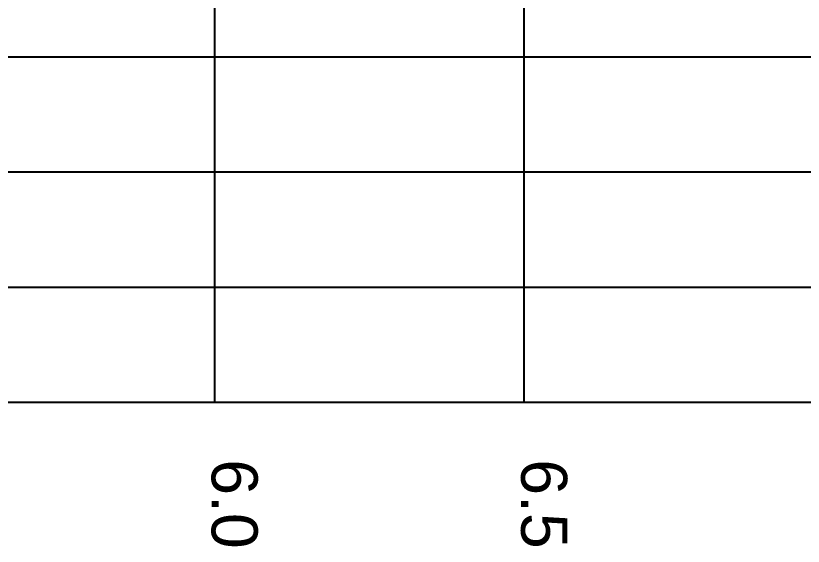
# Model space of a CAD drawing. Header units: millimetres. Extents: x 219888 to 472088, y 91183 to 209983.
# Drawn here: x 301053 to 314740, y 122919 to 132130 of the extents above; entities that cross this region are included whole.
import ezdxf

# ---------------------------------------------------------------- set-up
doc = ezdxf.new("R2010")
doc.units = ezdxf.units.MM
doc.layers.add('水线面图', color=7, linetype='Continuous')
doc.layers.add('网格线和标注', color=7, linetype='Continuous')
doc.styles.get("Standard").update_dxf_attribs({"font": 'arial.ttf', "height": 600})

msp = doc.modelspace()

# ---------------------------------------------------------------- linework, layer by layer
at = {"layer": '水线面图'}
msp.add_line((236017.754, 125419.386), (458092.724, 125419.386), dxfattribs=at)
at = {"layer": '网格线和标注'}
for p, q in [((304505.694, 141339.386), (304505.694, 125419.386)), ((309884.944, 141339.386), (309884.944, 125419.386))]:
    msp.add_line(p, q, dxfattribs=at)
at = {"layer": '网格线和标注', "color": 0}
for p, q in [((236017.754, 131419.386), (458092.724, 131419.386)), ((236017.754, 129419.386), (458092.724, 129419.386)), ((236017.754, 127419.386), (458092.724, 127419.386))]:
    msp.add_line(p, q, dxfattribs=at)
at = {"layer": '网格线和标注', "color": 2}
msp.add_line((236017.754, 125419.386), (458092.724, 125419.386), dxfattribs=at)

# ---------------------------------------------------------------- texts
at = {"layer": '网格线和标注'}
for s, p in [('6.0', (304457.376, 124429.033)), ('6.5', (309836.626, 124429.033))]:
    msp.add_text(s, height=800, rotation=270, dxfattribs=at).set_placement(p)

doc.saveas('drawing.dxf')
